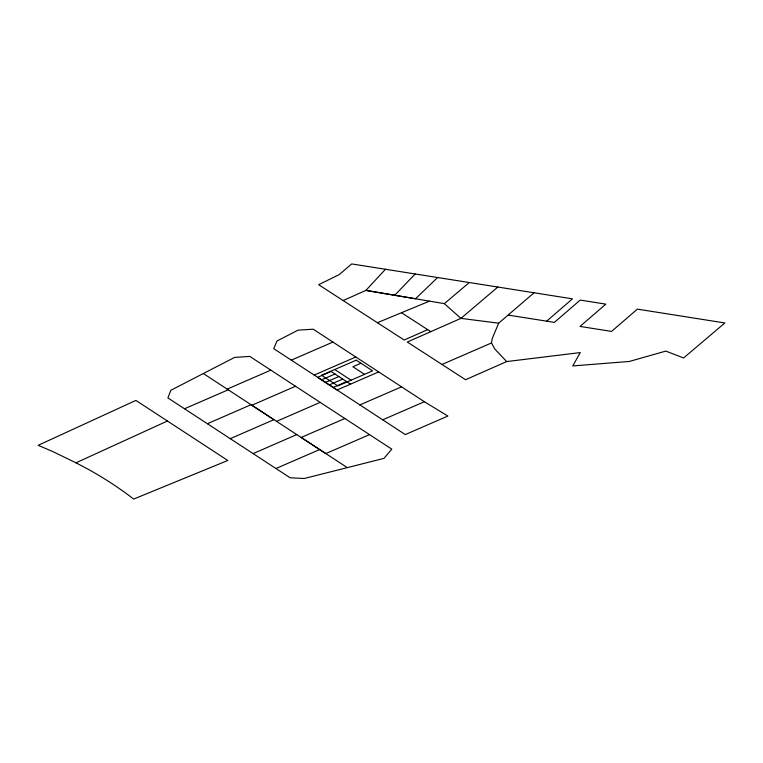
<?xml version="1.0" encoding="UTF-8"?>
<svg xmlns="http://www.w3.org/2000/svg" width="763" height="763" viewBox="0 0 763 763"><rect width="100%" height="100%" fill="white"/><g stroke="black" fill="none" stroke-linecap="round" stroke-linejoin="round"><path stroke-width="1.14" d="M508.234 315.1L554.358 322.387L580.204 300.078L605.841 304.141L580.023 326.43L611.573 331.409L637.382 309.129L724.85 322.959L683.6 357.961L665.803 351.094L629.389 361.443L572.736 365.944L580.29 352.573L506.689 361.567L494.891 349.158L491.477 342.969L492.249 338.514L498.659 323.188L534.071 292.773L572.479 298.858L546.661 321.156M385.468 269.263L365.906 290.398L343.14 300.555L318.648 284.694L339.239 274.594L351.714 263.931L534.071 292.773M394.729 295.262L415.186 273.974M437.6 277.522L415.539 298.772L365.906 290.398L444.333 303.645L460.947 318.371L498.659 323.188M497.819 287.05L460.947 318.371L407.299 342.024L465.544 379.716L506.689 361.567M444.333 303.645L469.302 282.529M203.33 373.527L170.845 390.284L167.898 397.933L290.093 477.762L304.199 478.506L383.98 458.372L391.791 449.149L249.787 356.397L234.575 357.427L203.33 373.527L347.318 467.633M75.985 462.817L88.231 469.283A806.481 367.394 -11.7 0 1 133.659 499.069L227.794 460.48L135.881 400.403L38.15 445.325L52.504 451.429L75.985 462.817L167.412 421.014M427.671 329.645L404.171 340.012L343.14 300.555M332.926 342.072L313.221 329.196L298.037 330.16L277.017 340.994L273.745 348.672L291.294 360.136L332.926 342.072L425.115 402.196L447.9 416.045L405.287 434.576L317.666 377.313L331.113 371.476L350.484 384.151M227.212 389.12L270.836 370.141M184.493 408.777L228.204 389.807M291.294 360.136L314.194 375.062L355.844 356.979M207.412 423.703L251.056 404.733M295.51 386.269L251.847 405.248L273.888 419.679L230.245 438.668M321.547 379.85L334.986 374.013M360.956 363.245L352.887 366.745L364.514 374.356M325.419 382.387L338.858 376.55M329.292 384.924L342.74 379.087M333.164 387.451L346.612 381.624M378.696 371.905L337.046 389.988L314.194 375.062M276.521 421.376L320.183 402.368M441.987 364.466L491.477 342.969M253.097 453.603L296.759 434.595M382.673 419.841L424.381 401.71M359.85 404.915L401.567 386.831M344.866 418.515L301.166 437.466L325.82 453.584L369.559 434.614M275.948 468.511L319.64 449.56M377.408 322.701L429.474 301.137M401.5 312.716L430.799 331.657M334.747 369.511L351.066 380.193M356.254 360.174L321.519 375.253L337.847 385.935L372.582 370.856L356.254 360.174"/></g></svg>
